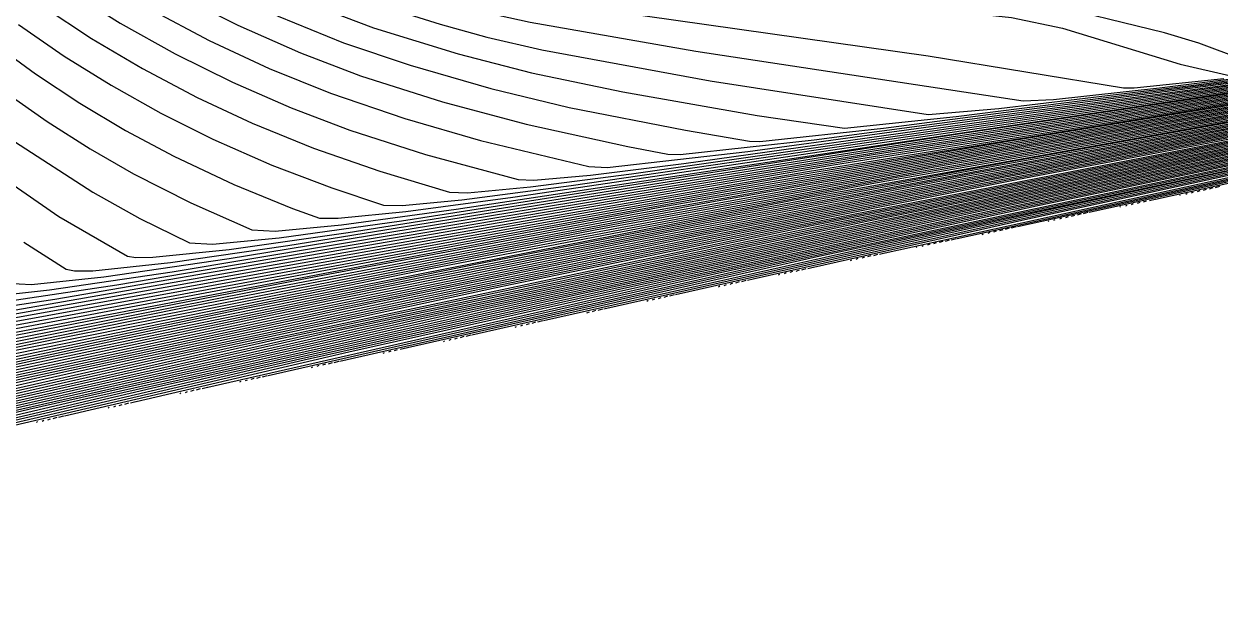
# Model space of a CAD drawing. Header units: inches. Extents: x 2608994 to 2618701, y 1261813 to 1271655.
# Drawn here: x 2615467 to 2616567, y 1261937 to 1262485 of the extents above; entities that cross this region are included whole.
import ezdxf

# ---------------------------------------------------------------- set-up
doc = ezdxf.new("R2010")
doc.units = ezdxf.units.IN
doc.header["$MEASUREMENT"] = 0

msp = doc.modelspace()

# ---------------------------------------------------------------- linework, layer by layer
for points, elevation in [([(2616451.7, 1262312.9), (2617131.6, 1262462.3), (2617261.4, 1262492.3), (2617267.6, 1262494.7), (2617319.2, 1262540.9), (2617361.2, 1262573.9), (2617388.8, 1262591.3), (2617416.4, 1262602.4), (2617520.8, 1263153.3), (2617787.5, 1264533.5), (2617876, 1265004.3), (2618128, 1266364.5), (2618206, 1266797.9), (2618255.2, 1267084.3)], 397), ([(2616258.7, 1262274.5), (2617060.1, 1262450.3), (2617233, 1262489.9), (2617242.7, 1262493.5), (2617304.8, 1262549.6), (2617355.6, 1262589.5), (2617388.8, 1262609.7), (2617418.8, 1262620.2), (2617523.2, 1263172.6), (2617796.1, 1264586.3), (2617985.2, 1265599.9), (2618131.6, 1266397.2), (2618202.4, 1266793.6), (2618246.8, 1267055.6)], 394), ([(2615757.1, 1262174.9), (2616140.3, 1262261.9), (2616400.5, 1262318.3), (2616696.4, 1262380.2), (2617051.8, 1262458.7), (2617163.4, 1262485.1), (2617175.8, 1262489.9), (2617262.8, 1262570.4), (2617300, 1262601.6), (2617332.9, 1262626.7), (2617375.6, 1262653.2), (2617392.4, 1262660.4), (2617426, 1262670), (2617427.2, 1262673.4), (2617519.6, 1263171.6), (2617790.5, 1264576.7), (2618036.8, 1265908.9), (2618134, 1266446.9), (2618196.4, 1266806.3), (2618228.8, 1267013.5)], 386), ([(2616324.8, 1262287.7), (2617087.6, 1262455.1), (2617243.8, 1262491.1), (2617251.8, 1262494.7), (2617309.6, 1262546.7), (2617357.6, 1262584.4), (2617388.8, 1262603.6), (2617417.6, 1262613.9), (2617524.4, 1263176.6), (2617806.3, 1264637.9), (2618051.2, 1265953.6), (2618203.6, 1266795), (2618240.8, 1267011.6)], 395), ([(2615691.2, 1262161.7), (2616108.4, 1262256.6), (2616382.3, 1262315.9), (2616694, 1262380.9), (2617046.1, 1262458.7), (2617156.8, 1262485.1), (2617166.5, 1262488.7), (2617257.1, 1262572.7), (2617295.2, 1262604.8), (2617328.5, 1262630.3), (2617352.8, 1262646.8), (2617373.2, 1262658.4), (2617391.2, 1262666.1), (2617427.2, 1262676.3), (2617428.4, 1262681), (2617463.2, 1262874.8), (2617519.6, 1263173.8), (2617790, 1264576.7), (2618032, 1265886.4), (2618114.3, 1266339.5), (2618190.4, 1266777), (2618224, 1266991)], 385), ([(2615635.7, 1262150.9), (2616085.6, 1262253.3), (2616372.4, 1262315.3), (2616692.8, 1262381.8), (2617035, 1262457.5), (2617146.1, 1262483.9), (2617158.7, 1262488.7), (2617255.6, 1262578.7), (2617296.4, 1262612.8), (2617331.2, 1262639.1), (2617356.4, 1262655.5), (2617378, 1262667), (2617428.4, 1262682.9), (2617465.6, 1262889.6), (2617520.8, 1263182.4), (2617789.5, 1264576.7), (2618028.4, 1265870.4), (2618113.9, 1266339.5), (2618186.8, 1266762), (2618220.4, 1266977.2)], 384), ([(2615569.8, 1262137.7), (2615765.2, 1262183.3), (2616054.4, 1262248.1), (2616356.9, 1262313.5), (2616691.6, 1262382.8), (2617034.5, 1262458.7), (2617139.5, 1262483.9), (2617150.8, 1262488.7), (2617248.7, 1262579.9), (2617290.4, 1262615.1), (2617326.4, 1262642.5), (2617352.8, 1262660), (2617375.6, 1262672.2), (2617391.2, 1262678.3), (2617428.4, 1262688.6), (2617429.6, 1262690.1), (2617464.4, 1262885), (2617520.8, 1263184.6), (2617789.3, 1264577.9), (2618027.2, 1265867.6), (2618122, 1266393.6), (2618183.2, 1266746.9), (2618215.6, 1266954.6)], 383), ([(2616380.1, 1262298.5), (2617104.2, 1262457.5), (2617250.5, 1262491.1), (2617259.7, 1262494.7), (2617314.4, 1262543.8), (2617358.8, 1262578.7), (2617386.4, 1262596.2), (2617416.4, 1262607.5), (2617417.6, 1262609.8), (2617500.4, 1263049.2), (2617781.5, 1264504.7), (2617844.8, 1264840.7), (2618093.2, 1266178.3), (2618176, 1266634.4), (2618232.4, 1266955.3)], 396), ([(2615503.9, 1262124.5), (2615724.4, 1262176), (2616029.2, 1262244.4), (2616344.1, 1262312.3), (2616689.2, 1262383.5), (2617018.1, 1262456.3), (2617128.9, 1262482.7), (2617141.7, 1262487.5), (2617243.6, 1262582.8), (2617286.8, 1262619.3), (2617324, 1262647.6), (2617350.4, 1262665.1), (2617373.2, 1262677.5), (2617388.8, 1262683.7), (2617429.6, 1262694.9), (2617430.8, 1262697.7), (2617464.4, 1262886.8), (2617520.8, 1263186.8), (2617788.6, 1264576.7), (2618022.4, 1265845), (2618117.2, 1266371.2), (2618178.4, 1266724.7), (2618210.8, 1266932)], 382), ([(2616192.6, 1262261.3), (2616387.1, 1262305.1), (2617043.6, 1262447.9), (2617226.3, 1262489.9), (2617234.8, 1262493.5), (2617300, 1262552.6), (2617352.8, 1262594.1), (2617387.6, 1262615.3), (2617420, 1262626.7), (2617502.8, 1263068.3), (2617780.3, 1264505.9), (2617847.1, 1264861.1), (2618054.8, 1265980.7), (2618186.8, 1266710.1), (2618226.4, 1266939.1)], 393), ([(2615443.2, 1262112.5), (2615683.6, 1262168.7), (2616000.4, 1262239.8), (2616331.2, 1262311.1), (2616687.5, 1262384.3), (2617017.6, 1262457.5), (2617122.3, 1262482.7), (2617133.8, 1262487.5), (2617237.6, 1262584.8), (2617281.3, 1262621.9), (2617319.2, 1262651.1), (2617346.8, 1262669.6), (2617369.6, 1262682.2), (2617387.6, 1262689.4), (2617430.8, 1262701.2), (2617432, 1262705.3), (2617464.4, 1262888.6), (2617520.8, 1263189), (2617788.3, 1264577.9), (2618020, 1265835.6), (2618113.6, 1266355.6), (2618174.8, 1266709.6), (2618207.2, 1266918.1)], 381), ([(2616137.2, 1262250.5), (2616363.9, 1262301.5), (2617032.4, 1262446.7), (2617219.5, 1262489.9), (2617225.6, 1262492.3), (2617294, 1262554.5), (2617348.8, 1262597.9), (2617386.4, 1262620.9), (2617420, 1262632.4), (2617423.6, 1262646.2), (2617517.2, 1263145.7), (2617793.3, 1264576.7), (2618052.4, 1265971.4), (2618153.2, 1266526.1), (2618219.2, 1266903)], 392), ([(2615382.5, 1262100.5), (2615644, 1262161.7), (2615976.4, 1262236.3), (2616320.8, 1262310.5), (2616685.6, 1262385.1), (2617006.6, 1262456.3), (2617111.7, 1262481.5), (2617124.6, 1262486.3), (2617182.4, 1262542), (2617235.2, 1262590.1), (2617280.8, 1262628.7), (2617320.8, 1262659.1), (2617349.2, 1262677.6), (2617373.5, 1262690.3), (2617420, 1262705.1), (2617432, 1262707.5), (2617466.8, 1262903.5), (2617523.2, 1263203.8), (2617787.6, 1264576.7), (2618017.6, 1265826.2), (2618111.2, 1266346.8), (2618171.2, 1266694.5), (2618202.4, 1266895.4)], 380), ([(2616065.9, 1262236.1), (2616335.1, 1262296.7), (2616999.6, 1262440.7), (2617208.9, 1262488.7), (2617217.8, 1262492.3), (2617283.3, 1262552.3), (2617338, 1262596.7), (2617362.4, 1262613.6), (2617382.8, 1262625.4), (2617397.2, 1262631.6), (2617421.2, 1262638.8), (2617423.6, 1262647.7), (2617518.4, 1263154.2), (2617792.8, 1264576.7), (2618048.8, 1265955.5), (2618149.6, 1266510.7), (2618215.6, 1266888.1)], 391), ([(2615316.7, 1262087.3), (2615598.4, 1262153.3), (2615945.2, 1262231.3), (2616305.1, 1262308.7), (2616684.4, 1262386.1), (2617000.8, 1262456.3), (2617105.1, 1262481.5), (2617116.7, 1262486.3), (2617175.1, 1262542.7), (2617229.2, 1262592.2), (2617276, 1262632), (2617316.8, 1262663.2), (2617346.8, 1262682.9), (2617372, 1262696), (2617418.8, 1262711.1), (2617433.2, 1262714.3), (2617465.6, 1262898.7), (2617522, 1263199.7), (2617787.3, 1264577.9), (2618014, 1265810.2), (2618106.4, 1266324.4), (2618166.4, 1266672.1), (2618198.8, 1266881.5)], 379), ([(2616507, 1262323.7), (2617148.3, 1262464.7), (2617268.1, 1262492.3), (2617276.8, 1262495.9), (2617326.4, 1262540.1), (2617366, 1262570.9), (2617392.4, 1262587), (2617415.2, 1262595.4), (2617523.2, 1263163.6), (2617789.5, 1264541.9), (2617897.6, 1265116.8), (2618147.2, 1266465.7), (2618221.6, 1266881.2)], 398), ([(2615999.9, 1262222.9), (2616308.8, 1262292.5), (2616966.7, 1262434.7), (2617198.1, 1262487.5), (2617209.9, 1262492.3), (2617282, 1262558.4), (2617342, 1262606.3), (2617378, 1262629.2), (2617396, 1262637.2), (2617422.4, 1262645.1), (2617423.6, 1262649.2), (2617518.4, 1263156.5), (2617792.4, 1264576.7), (2618046.4, 1265946.2), (2618139.8, 1266460.7), (2618212, 1266873.2)], 390), ([(2615256, 1262075.3), (2615557.6, 1262146.1), (2615920, 1262227.6), (2616294.4, 1262308), (2616682, 1262386.8), (2616989.8, 1262455.1), (2617094.6, 1262480.3), (2617107.5, 1262485.1), (2617169.2, 1262544.8), (2617224.4, 1262595.3), (2617272.5, 1262636.3), (2617314.4, 1262668.4), (2617343.2, 1262687.4), (2617368.4, 1262700.8), (2617418.8, 1262717.6), (2617433.2, 1262720), (2617434.4, 1262722.4), (2617466.8, 1262907.1), (2617523.2, 1263208.3), (2617786.9, 1264577.9), (2618011.6, 1265800.7), (2618104, 1266315.5), (2618162.8, 1266657), (2618194, 1266858.6)], 378), ([(2615195.3, 1262063.3), (2615512, 1262137.8), (2615890, 1262222.9), (2616280, 1262306.6), (2616680.8, 1262387.7), (2616984, 1262455.1), (2617088, 1262480.3), (2617099.7, 1262485.1), (2617162, 1262545.6), (2617219.6, 1262598.5), (2617269.5, 1262641.1), (2617312, 1262673.7), (2617343.2, 1262694.1), (2617369.6, 1262707.7), (2617429.6, 1262727.3), (2617433.2, 1262732.8), (2617434.4, 1262725.9), (2617471.6, 1262935.1), (2617526.8, 1263229.4), (2617786.2, 1264576.7), (2618005.6, 1265771.4), (2618098, 1266286.3), (2618158, 1266634.5), (2618190.4, 1266844.7)], 377), ([(2615944.5, 1262212.1), (2616282.6, 1262288.3), (2616694, 1262376), (2616950.2, 1262432.3), (2617191.4, 1262487.5), (2617200.7, 1262491.1), (2617276, 1262560.3), (2617337.2, 1262609.6), (2617361.2, 1262625.8), (2617381.6, 1262637.3), (2617396, 1262643.3), (2617423.6, 1262651.4), (2617424.8, 1262656.8), (2617518.4, 1263158.7), (2617791.9, 1264576.7), (2618042.8, 1265930.4), (2618139, 1266460.7), (2618207.2, 1266851.2)], 389), ([(2615878.5, 1262198.9), (2616193.4, 1262270.3), (2616700, 1262378.5), (2617068.8, 1262459.9), (2617180.7, 1262486.3), (2617192.8, 1262491.1), (2617274.8, 1262566.4), (2617340.1, 1262618.3), (2617362.4, 1262633.1), (2617381.6, 1262643.5), (2617424.8, 1262658.5), (2617520.8, 1263173.5), (2617791.2, 1264575.5), (2618039.2, 1265914.5), (2618138.8, 1266464.4), (2618203.6, 1266836.2)], 388), ([(2615812.6, 1262185.7), (2616161.2, 1262264.9), (2616698.8, 1262379.5), (2617068.3, 1262461.1), (2617174.1, 1262486.3), (2617183.6, 1262489.9), (2617268.2, 1262567.9), (2617304.1, 1262597.9), (2617336, 1262622.2), (2617358.8, 1262637.4), (2617379.2, 1262648.7), (2617394.8, 1262655.1), (2617424.8, 1262663.7), (2617426, 1262665.9), (2617519.6, 1263169.4), (2617790.9, 1264576.7), (2618039.2, 1265918.2), (2618136.4, 1266455.7), (2618200, 1266821.3)], 387), ([(2614760.1, 1261976.9), (2615213.2, 1262084.9), (2615695.6, 1262194), (2616189.4, 1262299.1), (2616670, 1262393.9), (2616928.2, 1262451.5), (2617026.5, 1262475.5), (2617039.3, 1262480.3), (2617164.2, 1262601.5), (2617218.4, 1262649.9), (2617266.4, 1262689.6), (2617300, 1262714.5), (2617328.8, 1262732.9), (2617354, 1262745.8), (2617384, 1262757.1), (2617394.8, 1262763.7), (2617407.1, 1262777.9), (2617430.8, 1262831.5), (2617436.8, 1262766.3), (2617438, 1262769.1), (2617451.2, 1262832.4), (2617492, 1263059.1), (2617558, 1263409.1), (2617780.8, 1264565.9)], 370), ([(2614820.8, 1261988.9), (2615260, 1262093.4), (2615726.8, 1262198.8), (2616204.4, 1262300.6), (2616671.2, 1262392.9), (2616933.9, 1262451.5), (2617032.9, 1262475.5), (2617048.5, 1262481.5), (2617112.8, 1262545.1), (2617171.3, 1262600.3), (2617225.6, 1262648.6), (2617272.4, 1262687), (2617304.8, 1262710.7), (2617332.4, 1262728.2), (2617357.1, 1262740.7), (2617388.8, 1262752.6), (2617401.4, 1262761.1), (2617411.6, 1262773), (2617430.8, 1262816.6), (2617436.8, 1262760.9), (2617448.8, 1262817.1), (2617489.6, 1263044.2), (2617556.8, 1263400.5), (2617781.3, 1264565.9)], 371), ([(2614881.6, 1262000.9), (2615300.8, 1262100.4), (2615753.2, 1262202.6), (2616217, 1262301.5), (2616672.4, 1262392), (2616944.8, 1262452.7), (2617043.5, 1262476.7), (2617056.4, 1262481.5), (2617177, 1262597.9), (2617230.4, 1262645.2), (2617276, 1262682.5), (2617308.1, 1262705.9), (2617336, 1262723.5), (2617360, 1262735.5), (2617392.4, 1262747.5), (2617407.4, 1262757.5), (2617415.2, 1262766.4), (2617430.8, 1262801.7), (2617436.8, 1262756.2), (2617446.4, 1262801.7), (2617486, 1263022.8), (2617548.4, 1263354.2), (2617782.2, 1264568.3)], 372), ([(2614947.3, 1262014.1), (2615342.8, 1262107.8), (2615778.4, 1262206.1), (2616227.2, 1262302), (2616674.8, 1262391.3), (2616955.8, 1262453.9), (2617053.9, 1262477.9), (2617065.6, 1262482.7), (2617183.6, 1262596.3), (2617236.4, 1262642.9), (2617280.8, 1262678.9), (2617312, 1262701.6), (2617339.6, 1262718.8), (2617363.6, 1262730.7), (2617396, 1262742.4), (2617413.9, 1262753.9), (2617418.8, 1262759.7), (2617430.8, 1262786.8), (2617432, 1262786.1), (2617435.6, 1262749.5), (2617436.8, 1262752), (2617542.4, 1263320.4), (2617782.9, 1264569.5)], 373), ([(2615008, 1262026.1), (2615388.4, 1262116), (2615809.6, 1262211), (2616241.6, 1262303.4), (2616676, 1262390.3), (2616956.3, 1262452.7), (2617060.4, 1262477.9), (2617073.4, 1262482.7), (2617142.8, 1262550.5), (2617204, 1262607.1), (2617259.2, 1262654.5), (2617304.8, 1262689.6), (2617351.6, 1262718.6), (2617369.6, 1262726.7), (2617398.4, 1262736.6), (2617416.4, 1262746.7), (2617421.6, 1262751.5), (2617432, 1262774.1), (2617435.6, 1262743.5), (2617541.2, 1263311.8), (2617783.6, 1264570.7)], 374), ([(2615068.8, 1262038.1), (2615429.2, 1262123.1), (2615834.8, 1262214.6), (2616253.6, 1262304.3), (2616677.2, 1262389.4), (2616967.3, 1262453.9), (2617071, 1262479.1), (2617082.6, 1262483.9), (2617147.6, 1262547.4), (2617207.6, 1262602.8), (2617261.6, 1262649.2), (2617306, 1262683.4), (2617332.4, 1262701), (2617355.2, 1262713.9), (2617372, 1262721.3), (2617400.8, 1262730.9), (2617421.2, 1262740.9), (2617425.1, 1262744.3), (2617432, 1262759.8), (2617435.6, 1262738.9), (2617535.2, 1263278.1), (2617784.5, 1264573.1)], 375), ([(2615129.5, 1262050.1), (2615471.2, 1262130.6), (2615864.8, 1262219.2), (2616268, 1262305.7), (2616679.6, 1262388.7), (2616973, 1262453.9), (2617077.5, 1262479.1), (2617090.5, 1262483.9), (2617154.8, 1262546.5), (2617213.6, 1262600.7), (2617265, 1262644.7), (2617308.4, 1262678.1), (2617336, 1262696.5), (2617360, 1262709.8), (2617426, 1262734.6), (2617432, 1262744.9), (2617433.2, 1262745.1), (2617434.4, 1262734.5), (2617435.6, 1262734.8), (2617474, 1262950), (2617530.4, 1263250.6), (2617785.5, 1264575.5)], 376), ([(2614861.6, 1262817.5), (2614903.6, 1262807.7), (2614943.2, 1262795.6), (2614991.2, 1262776.4), (2615034.4, 1262753.2), (2615076.4, 1262723.7), (2615118.1, 1262687.9), (2615129.8, 1262673.5), (2615139.6, 1262655.5), (2615157.6, 1262593.1), (2615181.6, 1262540.3), (2615215.6, 1262483.8), (2615257.9, 1262426.3), (2615287.6, 1262391.1), (2615318.8, 1262357.6), (2615351.2, 1262326.1), (2615384.8, 1262296.4), (2615418.4, 1262269.7), (2615450.8, 1262246.5), (2615473.6, 1262245.4), (2615540.2, 1262252.3), (2615655.3, 1262269.1), (2616266.8, 1262369.5), (2616612.4, 1262423.1)], 336), ([(2615445.2, 1262824.7), (2615545.3, 1262721.5), (2615556.4, 1262707.1), (2615566.6, 1262689.1), (2615576.1, 1262678.3), (2615596, 1262661.8), (2615622.4, 1262644.1), (2615657.2, 1262624.1), (2615696.8, 1262604), (2615747.2, 1262581.3), (2615791.6, 1262564.2), (2615843.2, 1262548.5), (2615887.6, 1262538.6), (2615977.6, 1262524.6), (2616094, 1262511.4), (2616218.8, 1262501), (2616331.6, 1262495.5), (2616374.8, 1262490.8), (2616421.6, 1262480.9), (2616529.7, 1262447.9), (2616576.4, 1262437.1)], 320), ([(2615433.1, 1262807.9), (2615517.9, 1262720.3), (2615528.5, 1262705.9), (2615539, 1262686.7), (2615551.7, 1262672.3), (2615572, 1262655.3), (2615599.6, 1262636.3), (2615635.6, 1262614.9), (2615677.6, 1262592.9), (2615732.8, 1262567.5), (2615784.4, 1262547.1), (2615848, 1262527.3), (2615897.2, 1262515.6), (2616007.6, 1262496.5), (2616298, 1262455.7), (2616477.8, 1262426.3), (2616487.6, 1262426.1), (2616570, 1262434.7)], 321), ([(2615414.1, 1262798.3), (2615488.5, 1262721.5), (2615500, 1262705.9), (2615514, 1262680.7), (2615533.6, 1262660.2), (2615570.8, 1262632), (2615617.6, 1262603.1), (2615675.2, 1262572.8), (2615736.4, 1262545.1), (2615783.2, 1262527), (2615836, 1262510.1), (2615880.4, 1262497.8), (2615932, 1262486.4), (2616084.4, 1262459.8), (2616385.6, 1262414.2), (2616413.4, 1262415.5), (2616510.7, 1262426.3), (2616601.6, 1262437.4)], 322), ([(2614895.2, 1262790.8), (2614933.6, 1262778.5), (2614979.2, 1262759.6), (2615020.7, 1262737.1), (2615063.2, 1262707.4), (2615098.4, 1262677.1), (2615109, 1262662.7), (2615116.6, 1262647.1), (2615133.3, 1262583.5), (2615156.7, 1262527.1), (2615189, 1262468.3), (2615227.6, 1262410.4), (2615256.4, 1262372.7), (2615286.4, 1262337.2), (2615317.6, 1262303.8), (2615350, 1262272.5), (2615394.6, 1262234.3), (2615402.8, 1262232.6), (2615420.8, 1262232.8), (2615490, 1262240.3), (2615602.9, 1262257.1), (2616247.6, 1262364.7), (2616613.6, 1262422.1)], 337), ([(2614885.6, 1262774.4), (2614924, 1262761.5), (2614968.4, 1262742.5), (2615008, 1262720.6), (2615052.9, 1262689.1), (2615067.7, 1262677.1), (2615078, 1262666.3), (2615087, 1262653.1), (2615094.1, 1262637.5), (2615108.9, 1262573.9), (2615130.8, 1262515.1), (2615160.2, 1262455.1), (2615195.8, 1262395.1), (2615222.8, 1262355.5), (2615250.4, 1262318.8), (2615279.2, 1262284.1), (2615309.5, 1262251.1), (2615340.3, 1262221.1), (2615348.8, 1262219.6), (2615365.6, 1262219.9), (2615432.7, 1262227.1), (2615551.9, 1262245.1), (2616228.4, 1262359.8), (2616614.8, 1262421.2)], 338), ([(2614895.9, 1262751.5), (2614928.8, 1262738.8), (2614958.8, 1262724.9), (2614992.4, 1262706.2), (2615024.8, 1262684.5), (2615046.4, 1262667.6), (2615059.8, 1262651.9), (2615066.6, 1262639.9), (2615071.7, 1262626.7), (2615084.1, 1262565.5), (2615103.2, 1262506.7), (2615129.2, 1262445.6), (2615161.6, 1262382.6), (2615185.6, 1262342), (2615210.8, 1262303.3), (2615237.2, 1262266.5), (2615264.8, 1262231.8), (2615286, 1262207.9), (2615309.2, 1262206.6), (2615377.3, 1262213.9), (2615494.9, 1262231.9), (2616209.2, 1262354.9), (2616617.2, 1262420.4)], 339), ([(2614891.6, 1262733.2), (2614924, 1262719.8), (2614954, 1262705), (2614985.2, 1262686.8), (2615016.4, 1262665.3), (2615029.4, 1262653.1), (2615039.2, 1262639.7), (2615049, 1262615.9), (2615059.9, 1262554.7), (2615077.6, 1262492.3), (2615101.1, 1262428.7), (2615130.4, 1262363.1), (2615153.2, 1262318.5), (2615177.2, 1262276), (2615202.4, 1262235.8), (2615228.5, 1262198.3), (2615231.5, 1262194.7), (2615235.5, 1262193.5), (2615255.2, 1262193.2), (2615323.7, 1262200.7), (2615439.4, 1262218.7), (2616185.2, 1262349), (2616618.4, 1262419.5)], 340), ([(2615459.1, 1262722.7), (2615471.6, 1262705.9), (2615489, 1262674.7), (2615500.7, 1262661.5), (2615516.8, 1262646.9), (2615561.2, 1262614.3), (2615617.6, 1262580.4), (2615682.4, 1262547.3), (2615749.6, 1262518), (2615790.4, 1262503), (2615849.2, 1262484.7), (2615892.4, 1262472.8), (2615942.8, 1262461.2), (2616097.6, 1262432.6), (2616298, 1262401.6), (2616363, 1262407.1), (2616542.3, 1262428.7), (2616605.2, 1262436.9)], 323), ([(2614889.2, 1262713.9), (2614920.4, 1262700.1), (2614950.4, 1262684.3), (2614997.2, 1262653.7), (2615009.4, 1262641.1), (2615018.8, 1262626.3), (2615026.2, 1262605.1), (2615035.8, 1262542.7), (2615051.2, 1262478.8), (2615072.8, 1262409.9), (2615099.2, 1262340), (2615136.4, 1262256.9), (2615176.1, 1262182.7), (2615183.2, 1262179.7), (2615201.2, 1262179.6), (2615271.9, 1262187.5), (2615385.5, 1262205.5), (2616166, 1262344), (2616620.8, 1262418.7)], 341), ([(2614886.8, 1262694.5), (2614918, 1262679.7), (2614948, 1262662.8), (2614968.6, 1262649.5), (2614979.9, 1262639.9), (2614990.6, 1262626.7), (2614998.1, 1262612.3), (2615003.3, 1262594.3), (2615012.1, 1262527.1), (2615025.9, 1262458.7), (2615045.2, 1262384.6), (2615069.2, 1262307.4), (2615095.6, 1262234), (2615122.6, 1262168.3), (2615130.4, 1262165.7), (2615148.4, 1262165.8), (2615213.4, 1262173.1), (2615325.9, 1262191.1), (2616142, 1262338), (2616373.6, 1262377.5), (2616622, 1262417.8)], 342), ([(2614883.2, 1262675.5), (2614913.2, 1262660.3), (2614943.2, 1262642.5), (2614955.5, 1262632.7), (2614965.9, 1262620.7), (2614973.4, 1262607.5), (2614978.4, 1262593.1), (2614991, 1262489.9), (2615008.5, 1262392.7), (2615034.4, 1262279.9), (2615068.6, 1262155.1), (2615070.9, 1262152.7), (2615075.2, 1262151.7), (2615093.2, 1262151.6), (2615156.7, 1262158.7), (2615267.9, 1262176.7), (2616112, 1262330.9), (2616360.4, 1262373.8), (2616624.4, 1262417)], 343), ([(2615459.6, 1262674.7), (2615476.6, 1262654.3), (2615499.1, 1262633.9), (2615528.8, 1262611.3), (2615563.4, 1262588.3), (2615602, 1262565.4), (2615666.8, 1262531.6), (2615732.8, 1262502.1), (2615788, 1262481.4), (2615866, 1262457.3), (2615933.2, 1262439.9), (2616017.2, 1262422.4), (2616140.8, 1262400.6), (2616221.1, 1262389.1), (2616323.9, 1262399.9), (2616587.2, 1262433.2)], 324), ([(2614896.4, 1262647.5), (2614923.5, 1262631.5), (2614936, 1262620.7), (2614945.2, 1262608.7), (2614951.8, 1262595.5), (2614956.3, 1262579.9), (2614964.7, 1262482.7), (2614974, 1262404.7), (2615015, 1262140.7), (2615017.2, 1262138.3), (2615021.2, 1262137.3), (2615039.2, 1262137.1), (2615102, 1262144.3), (2615211.4, 1262162.3), (2616083.2, 1262323.9), (2616347.2, 1262370.1), (2616626.8, 1262416.3)], 344), ([(2615454.4, 1262644.8), (2615477.2, 1262623.9), (2615506, 1262601.3), (2615539.6, 1262578.1), (2615578, 1262554.4), (2615638, 1262521.6), (2615700.4, 1262492), (2615760.4, 1262467.6), (2615821.6, 1262447), (2615896, 1262425.4), (2615968, 1262408.1), (2616074.8, 1262387.1), (2616133.8, 1262377.1), (2616143.2, 1262376.9), (2616257.1, 1262389.1), (2616586, 1262431.9)], 325), ([(2614880.8, 1262634.3), (2614903.5, 1262620.7), (2614915.1, 1262609.9), (2614924.4, 1262596.7), (2614930.5, 1262582.3), (2614934.1, 1262565.5), (2614941, 1262438.3), (2614956.9, 1262221.1), (2614961.4, 1262126.3), (2614962.8, 1262123.9), (2614966.8, 1262122.7), (2614986.4, 1262122.5), (2615049, 1262129.9), (2615149.6, 1262146.7), (2616053.2, 1262316.6), (2616336.4, 1262366.7), (2616628, 1262415.3)], 345), ([(2615455, 1262613.5), (2615483.2, 1262590.7), (2615516.8, 1262566.6), (2615554, 1262542.6), (2615606.8, 1262512.3), (2615663.2, 1262483.7), (2615720.8, 1262458.2), (2615776, 1262437.2), (2615851.6, 1262413.2), (2615928.4, 1262392.6), (2616022, 1262372.1), (2616058.8, 1262365.1), (2616070, 1262364.8), (2616193.3, 1262378.3), (2616592, 1262431.5)], 326), ([(2614895.2, 1262597.9), (2614904, 1262583.5), (2614909.3, 1262567.9), (2614911.7, 1262549.9), (2614915.1, 1262255.9), (2614912.9, 1262181.5), (2614907.7, 1262110.7), (2614909.6, 1262108.7), (2614914.4, 1262107.5), (2614931.2, 1262107.4), (2614989.8, 1262114.3), (2615089.4, 1262131.1), (2616024.4, 1262309.4), (2616323.2, 1262362.9), (2616630.4, 1262414.6)], 346), ([(2615461.6, 1262578.4), (2615495.1, 1262553.5), (2615531.2, 1262529.4), (2615582.8, 1262498.4), (2615636.8, 1262469.8), (2615692, 1262444), (2615748.4, 1262421.1), (2615816.8, 1262397.9), (2615886.4, 1262377.7), (2615986, 1262353.9), (2616002.8, 1262353), (2616132.2, 1262367.5), (2616594.4, 1262430.7)], 327), ([(2615440, 1262565.3), (2615507.2, 1262515.9), (2615555.2, 1262485.7), (2615605.6, 1262457.5), (2615658.4, 1262431.3), (2615712.4, 1262407.7), (2615766.4, 1262387.3), (2615836, 1262364.9), (2615921.2, 1262342), (2615935.6, 1262341.2), (2615987.6, 1262345.9), (2616073.3, 1262356.7), (2616596.8, 1262429.9)], 328), ([(2615418.4, 1262551.3), (2615484.4, 1262500.8), (2615528.8, 1262471.5), (2615575.6, 1262443.8), (2615626, 1262417.2), (2615676.4, 1262393.6), (2615732.8, 1262370.6), (2615794, 1262349.4), (2615857.9, 1262330.3), (2615874.4, 1262329.7), (2615932.5, 1262335.1), (2616025.2, 1262347.1), (2616598, 1262428.9)], 329), ([(2616587.2, 1262452.3), (2616547, 1262467.1), (2616515.5, 1262476.7), (2616400, 1262504.9)], 320), ([(2615461.6, 1262484.4), (2615503.6, 1262455.4), (2615546.8, 1262428.5), (2615592.4, 1262402.9), (2615640.4, 1262378.9), (2615694.4, 1262355.1), (2615749.6, 1262334.2), (2615797.3, 1262318.3), (2615814.4, 1262318), (2615869.2, 1262323.1), (2615969.8, 1262336.3), (2616601.6, 1262428.3)], 330), ([(2615438.8, 1262466.9), (2615477.2, 1262438.9), (2615518, 1262412), (2615560, 1262387), (2615604.4, 1262363.3), (2615659.6, 1262337.2), (2615713.6, 1262315.1), (2615738.5, 1262306.3), (2615755.6, 1262306.2), (2615817.9, 1262312.3), (2615916.2, 1262325.5), (2616604, 1262427.5)], 331), ([(2615430.4, 1262355.1), (2615498.8, 1262307.9), (2615561.9, 1262271.5), (2615569.6, 1262270.1), (2615585.2, 1262270.3), (2615655.2, 1262277.5), (2615764.7, 1262293.1), (2616305.2, 1262378.9), (2616608.8, 1262424.8)], 334), ([(2615450.8, 1262421.1), (2615488, 1262395.1), (2615527.6, 1262370), (2615567.2, 1262347.2), (2615620, 1262320.3), (2615676.2, 1262295.5), (2615697.5, 1262294.3), (2615758.6, 1262300.3), (2615864.2, 1262314.7), (2616605.2, 1262426.6)], 332), ([(2615458, 1262376.8), (2615530, 1262330.1), (2615573.2, 1262306), (2615618.8, 1262283.5), (2615640.1, 1262282.3), (2615701.3, 1262288.3), (2615813.7, 1262303.9), (2616325.6, 1262383.7), (2616607.6, 1262425.8)], 333), ([(2615466.4, 1262284.3), (2615505.3, 1262259.5), (2615513.2, 1262257.8), (2615530, 1262258), (2615601.4, 1262265.5), (2615709.3, 1262281.1), (2616286, 1262374.2), (2616610, 1262423.9)], 335), ([(2614746.8, 1262035.1), (2615438.8, 1262180.8), (2615897.2, 1262273.3), (2616269.2, 1262343.9), (2616642.4, 1262409.8)], 352), ([(2614816.5, 1262054.3), (2615502.4, 1262196.5), (2615946.4, 1262284.8), (2616288.4, 1262349), (2616641, 1262410.7)], 351), ([(2614831.3, 1262068.7), (2614943, 1262089.1), (2615614, 1262224.1), (2616016, 1262302), (2616318.4, 1262357.5), (2616636.4, 1262412.2)], 349), ([(2614877.2, 1262092.1), (2614947.9, 1262101.1), (2615063.2, 1262121.5), (2615736.4, 1262252.9), (2616098.8, 1262321.2), (2616351.5, 1262366.3), (2616632.8, 1262413.9)], 347), ([(2614882, 1262072.3), (2615561.2, 1262211), (2615992, 1262295.5), (2616307.6, 1262354), (2616638.8, 1262411.5)], 350), ([(2614884.9, 1262084.3), (2615005.5, 1262105.9), (2615675.2, 1262238.6), (2616056.8, 1262311.5), (2616335.2, 1262362), (2616634, 1262412.9)], 348), ([(2614392.7, 1261936.7), (2615040.4, 1262083.6), (2615551.6, 1262194.2), (2615843.2, 1262254.3), (2616121.6, 1262309.4), (2616362.8, 1262354.9), (2616647.2, 1262406)], 356), ([(2614489.9, 1261964.3), (2615147.2, 1262110.2), (2615609.2, 1262208.6), (2615886.4, 1262265), (2616148, 1262316.2), (2616373.6, 1262358.4), (2616646, 1262407)], 355), ([(2614579.8, 1261989.5), (2615238.4, 1262132.9), (2615668, 1262223), (2616173.2, 1262322.7), (2616643.6, 1262407.7)], 354), ([(2614627.6, 1261962.4), (2614930, 1262034.6), (2615220.4, 1262101.7), (2615506, 1262165.5), (2615810.8, 1262231.2), (2616100, 1262291.1), (2616358, 1262342.1), (2616660.4, 1262399.1)], 364), ([(2614639.6, 1261981.6), (2614986.4, 1262062.2), (2615344, 1262142.2), (2615699.2, 1262218.3), (2616026.8, 1262285.4), (2616324.4, 1262343.3), (2616653.2, 1262403.6)], 359), ([(2614673.3, 1262014.7), (2615371.6, 1262164.1), (2615842, 1262260.3), (2616246.4, 1262338.1), (2616644.8, 1262409.1)], 353), ([(2614675.6, 1261997.4), (2615000.8, 1262071.6), (2615489.2, 1262178.5), (2615800, 1262243.4), (2616092.8, 1262302), (2616350.8, 1262351.2), (2616649.6, 1262405.3)], 357), ([(2614694.8, 1261991.3), (2615030.8, 1262069.4), (2615363.2, 1262143.8), (2615708.8, 1262218.1), (2616035.2, 1262285.2), (2616327.5, 1262342.3), (2616654.4, 1262402.7)], 360), ([(2614759.6, 1262003.4), (2615080, 1262077.7), (2615401.6, 1262149.7), (2615736.4, 1262221.8), (2616052, 1262286.8), (2616335.5, 1262342.3), (2616656.8, 1262402)], 361), ([(2614818.4, 1262014.2), (2615129.2, 1262086.2), (2615440, 1262155.7), (2615762.8, 1262225.2), (2616071.2, 1262288.8), (2616344.8, 1262342.6), (2616658, 1262401)], 362), ([(2614830.4, 1262029.6), (2615126.8, 1262096.9), (2615417.2, 1262160.6), (2615746, 1262230.2), (2616059.2, 1262293.6), (2616337.6, 1262347.3), (2616650.8, 1262404.3)], 358), ([(2614871.2, 1262023.6), (2615172.4, 1262093.4), (2615472.4, 1262160.5), (2615784.4, 1262227.7), (2616085.6, 1262290), (2616351.2, 1262342.3), (2616659.2, 1262400.1)], 363), ([(2614633.6, 1261951.7), (2615119.6, 1262068.2), (2615633.2, 1262184.5), (2615900.8, 1262242.4), (2616158.8, 1262296.2), (2616666.4, 1262395.5)], 368), ([(2614674.4, 1261970.8), (2614976.8, 1262042.8), (2615537.2, 1262170.1), (2615832.4, 1262233.8), (2616115.6, 1262292.5), (2616365.2, 1262342), (2616661.6, 1262398.2)], 365), ([(2614694.4, 1261963.7), (2615166.4, 1262076.5), (2615665.6, 1262189.5), (2616174.4, 1262297.7), (2616667.6, 1262394.6)], 369), ([(2614722.4, 1261979.5), (2615024.8, 1262051.3), (2615569.6, 1262174.9), (2615857.6, 1262237.1), (2616130, 1262293.7), (2616371.2, 1262341.7), (2616664, 1262397.5)], 366), ([(2614778.8, 1261990.2), (2615077.6, 1262061), (2615606.8, 1262180.9), (2615884, 1262240.8), (2616148, 1262295.7), (2616379.6, 1262341.9), (2616665.2, 1262396.5)], 367), ([(2616551.3, 1262332.1), (2616554.2, 1262333.1)], 399), ([(2616556.8, 1262333.3), (2616560.2, 1262334.4)], 399), ([(2616562.2, 1262334.5), (2616566.3, 1262335.7)], 399), ([(2616496.1, 1262321.3), (2616499, 1262322.3)], 398), ([(2616501.5, 1262322.5), (2616506.7, 1262323.7)], 398), ([(2616529.5, 1262327.3), (2616530.2, 1262327.9)], 399), ([(2616535, 1262328.5), (2616536.2, 1262329.2)], 399), ([(2616540.4, 1262329.7), (2616542.2, 1262330.5)], 399), ([(2616545.9, 1262330.9), (2616548.2, 1262331.8)], 399), ([(2616440.8, 1262310.5), (2616445.2, 1262311.7)], 397), ([(2616446.3, 1262311.7), (2616451.6, 1262312.9)], 397), ([(2616474.4, 1262316.5), (2616475, 1262317.1)], 398), ([(2616479.8, 1262317.7), (2616481, 1262318.4)], 398), ([(2616485.2, 1262318.9), (2616487, 1262319.7)], 398), ([(2616490.7, 1262320.1), (2616493, 1262321)], 398), ([(2616408.4, 1262303.3), (2616409, 1262303.9)], 397), ([(2616413.8, 1262304.5), (2616415, 1262305.2)], 397), ([(2616419.2, 1262305.7), (2616421, 1262306.5)], 397), ([(2616424.6, 1262306.9), (2616427, 1262307.9)], 397), ([(2616430, 1262308.1), (2616433, 1262309.2)], 397), ([(2616435.4, 1262309.3), (2616439, 1262310.5)], 397), ([(2616347.8, 1262291.3), (2616349, 1262292)], 396), ([(2616353.2, 1262292.5), (2616355, 1262293.4)], 396), ([(2616358.5, 1262293.7), (2616361, 1262294.7)], 396), ([(2616363.9, 1262294.9), (2616367, 1262296)], 396), ([(2616369.3, 1262296.1), (2616373, 1262297.3)], 396), ([(2616374.7, 1262297.3), (2616379.3, 1262298.5)], 396), ([(2616287.2, 1262279.3), (2616287.8, 1262279.9)], 395), ([(2616292.5, 1262280.5), (2616293.8, 1262281.2)], 395), ([(2616297.9, 1262281.7), (2616299.8, 1262282.6)], 395), ([(2616303.3, 1262282.9), (2616305.8, 1262283.9)], 395), ([(2616308.6, 1262284.1), (2616311.8, 1262285.2)], 395), ([(2616314, 1262285.3), (2616317.8, 1262286.5)], 395), ([(2616319.4, 1262286.5), (2616324.2, 1262287.7)], 395), ([(2616226.6, 1262267.3), (2616227.8, 1262268)], 394), ([(2616231.9, 1262268.5), (2616233.8, 1262269.4)], 394), ([(2616237.3, 1262269.7), (2616239.8, 1262270.7)], 394), ([(2616242.6, 1262270.9), (2616245.8, 1262272)], 394), ([(2616248, 1262272.1), (2616251.8, 1262273.3)], 394), ([(2616253.3, 1262273.3), (2616258.2, 1262274.5)], 394), ([(2616166, 1262255.3), (2616167.8, 1262256.2)], 393), ([(2616171.3, 1262256.5), (2616173.8, 1262257.5)], 393), ([(2616176.6, 1262257.7), (2616179.8, 1262258.8)], 393), ([(2616181.9, 1262258.9), (2616185.9, 1262260.1)], 393), ([(2616187.3, 1262260.1), (2616192.3, 1262261.3)], 393), ([(2616110.6, 1262244.5), (2616112.6, 1262245.4)], 392), ([(2616116, 1262245.7), (2616118.6, 1262246.7)], 392), ([(2616121.3, 1262246.9), (2616124.6, 1262248)], 392), ([(2616126.6, 1262248.1), (2616130.8, 1262249.3)], 392), ([(2616131.9, 1262249.3), (2616137.2, 1262250.5)], 392), ([(2616160.6, 1262254.1), (2616161.8, 1262254.8)], 393), ([(2616055.3, 1262233.7), (2616058.6, 1262234.8)], 391), ([(2616060.6, 1262234.9), (2616064.8, 1262236.1)], 391), ([(2616105.3, 1262243.3), (2616106.6, 1262244)], 392), ([(2615994.6, 1262221.7), (2615998.8, 1262222.9)], 390), ([(2616039.4, 1262230.1), (2616040.6, 1262230.8)], 391), ([(2616044.7, 1262231.3), (2616046.6, 1262232.2)], 391), ([(2616050, 1262232.5), (2616052.6, 1262233.5)], 391), ([(2615939.2, 1262210.9), (2615943.7, 1262212.1)], 389), ([(2615984.1, 1262219.3), (2615986.6, 1262220.3)], 390), ([(2615989.4, 1262220.5), (2615992.6, 1262221.6)], 390), ([(2615918.2, 1262206.1), (2615919.4, 1262206.8)], 389), ([(2615923.4, 1262207.3), (2615925.4, 1262208.2)], 389), ([(2615928.7, 1262208.5), (2615931.4, 1262209.5)], 389), ([(2615934, 1262209.7), (2615937.4, 1262210.9)], 389), ([(2615852.3, 1262192.9), (2615853.4, 1262193.6)], 388), ([(2615857.6, 1262194.1), (2615859.4, 1262195)], 388), ([(2615862.8, 1262195.3), (2615865.4, 1262196.3)], 388), ([(2615868, 1262196.5), (2615871.4, 1262197.7)], 388), ([(2615873.3, 1262197.7), (2615877.7, 1262198.9)], 388), ([(2615796.9, 1262182.1), (2615798.2, 1262182.9)], 387), ([(2615802.1, 1262183.3), (2615804.2, 1262184.2)], 387), ([(2615807.4, 1262184.5), (2615810.2, 1262185.6)], 387), ([(2615731.1, 1262168.9), (2615732.2, 1262169.6)], 386), ([(2615736.3, 1262170.1), (2615738.2, 1262171)], 386), ([(2615741.5, 1262171.3), (2615744.2, 1262172.3)], 386), ([(2615746.7, 1262172.5), (2615750.2, 1262173.7)], 386), ([(2615751.9, 1262173.7), (2615756.6, 1262174.9)], 386), ([(2615670.4, 1262156.9), (2615672.2, 1262157.7)], 385), ([(2615675.6, 1262158.1), (2615678.2, 1262159.1)], 385), ([(2615680.8, 1262159.3), (2615684.2, 1262160.5)], 385), ([(2615686, 1262160.5), (2615690.5, 1262161.7)], 385), ([(2615615, 1262146.1), (2615617, 1262147)], 384), ([(2615620.1, 1262147.3), (2615623, 1262148.4)], 384), ([(2615625.3, 1262148.5), (2615629, 1262149.7)], 384), ([(2615630.5, 1262149.7), (2615635.5, 1262150.9)], 384), ([(2615665.2, 1262155.7), (2615666.2, 1262156.4)], 385), ([(2615554.3, 1262134.1), (2615557, 1262135.1)], 383), ([(2615559.5, 1262135.3), (2615563, 1262136.5)], 383), ([(2615564.6, 1262136.5), (2615569.5, 1262137.7)], 383), ([(2615609.8, 1262144.9), (2615611, 1262145.6)], 384), ([(2615498.8, 1262123.3), (2615503.4, 1262124.5)], 382), ([(2615544, 1262131.7), (2615545, 1262132.4)], 383), ([(2615549.1, 1262132.9), (2615551, 1262133.8)], 383), ([(2615478.2, 1262118.5), (2615479, 1262119.2)], 382), ([(2615483.3, 1262119.7), (2615485, 1262120.5)], 382), ([(2615488.5, 1262120.9), (2615491, 1262121.9)], 382), ([(2615493.6, 1262122.1), (2615497, 1262123.3)], 382)]:
    msp.add_lwpolyline(points, dxfattribs=dict(elevation=elevation))

doc.saveas('drawing.dxf')
